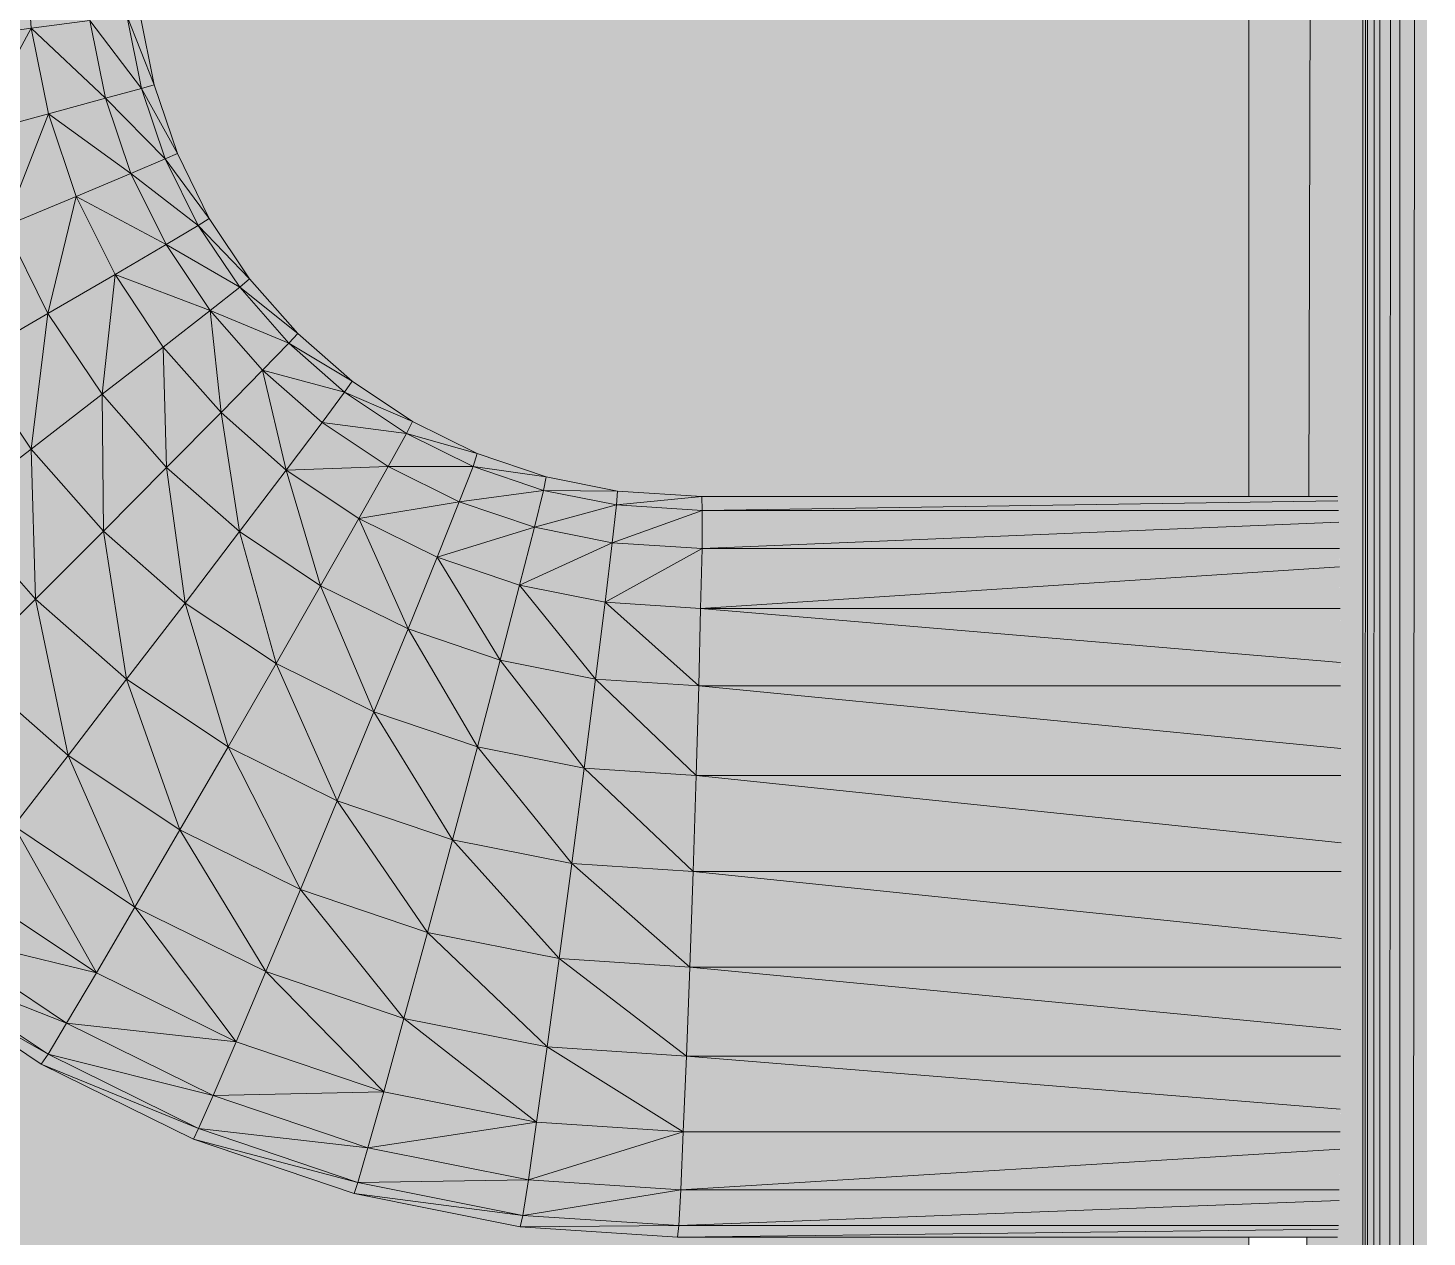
# Model space of a CAD drawing. Header units: millimetres. Extents: x 365175 to 2667127, y -330297 to -162108.
# Drawn here: x 2234792.99 to 2234829.27, y -326637.82 to -326606.47 of the extents above; entities that cross this region are included whole.
import ezdxf

# ---------------------------------------------------------------- set-up
doc = ezdxf.new("R2010")
doc.units = ezdxf.units.MM
doc.header["$MEASUREMENT"] = 0

# ---------------------------------------------------------------- blocks, each defined once
blk = doc.blocks.new('Élément de coupe_1359_3', base_point=(1963539.321, -327096.824))
at = {"linetype": 'Continuous', "lineweight": 0, "true_color": 0x000000}
h = blk.add_hatch(color=18, dxfattribs=at)
h.paths.add_polyline_path([(2231963.805, -327096.824), (2234824.646, -327096.824), (2234824.646, -326637.824), (2234809.835, -326637.824), (2234805.755, -326637.557), (2234801.447, -326636.699), (2234797.283, -326635.285), (2234793.336, -326633.34), (2234789.688, -326630.897), (2234786.376, -326627.997), (2234783.472, -326624.691), (2234781.036, -326621.034), (2234779.092, -326617.09), (2234777.676, -326612.926), (2234776.812, -326608.613), (2234776.548, -326604.539), (2234776.548, -326576.824), (2234774.008, -326576.824), (2234774.008, -326480.824), (2234798.575, -326480.824), (2234798.575, -326576.824), (2234795.75, -326576.824), (2234795.75, -326603.91), (2234795.894, -326606.101), (2234796.266, -326607.946), (2234796.866, -326609.728), (2234797.694, -326611.415), (2234798.738, -326612.979), (2234799.986, -326614.393), (2234801.402, -326615.633), (2234802.962, -326616.678), (2234804.641, -326617.51), (2234806.429, -326618.115), (2234808.277, -326618.482), (2234810.461, -326618.625), (2234824.646, -326618.625), (2234824.646, -326281.824), (2234812.642, -326281.824), (2234812.642, -326101.824), (2234824.646, -326101.824), (2234824.646, -325918.824), (2235139.587, -325918.824), (2235139.587, -326101.824), (2235151.59, -326101.824), (2235151.59, -326196.824), (2235463.648, -326196.824), (2235463.648, -323596.824), (2231963.805, -323596.824)])
h.paths.add_polyline_path([(2234755.674, -326308.866), (2234755.28, -326211.805), (2234757.37, -326117.259), (2234762.367, -326117.259), (2234781.849, -325235.832), (2234805.85, -325235.734), (2234805.85, -325340.181), (2234789.064, -326099.611), (2234790.897, -326099.611), (2234791.434, -326231.968), (2234789.345, -326326.513), (2234779.745, -326326.513), (2234779.678, -326310.1), (2234760.404, -326310.1), (2234760.4, -326308.866)], flags=0)
blk = doc.blocks.new('Élément de coupe_1366_3', base_point=(1963539.321, -327096.824))
at = {"linetype": 'Continuous', "lineweight": 0, "true_color": 0x000000}
for points in [[(2234824.646, -326618.625), (2234826.202, -326618.625), (2234827.109, -326281.824), (2234824.646, -326281.824)], [(2234824.646, -326618.625), (2234826.202, -326618.625), (2234827.109, -326281.824), (2234824.646, -326281.824)], [(2234824.647, -327196.224), (2234827.601, -327196.224), (2234827.601, -326281.824), (2234827.109, -326281.824), (2234826.202, -326618.625), (2234826.948, -326618.625), (2234826.972, -326618.984), (2234826.994, -326619.973), (2234827.012, -326621.524), (2234827.027, -326623.531), (2234827.035, -326625.858), (2234827.038, -326628.347), (2234827.035, -326630.827), (2234827.025, -326633.13), (2234827.011, -326635.099), (2234826.992, -326636.599), (2234826.97, -326637.528), (2234826.946, -326637.824), (2234826.15, -326637.824)], [(2234824.647, -327196.224), (2234827.601, -327196.224), (2234827.601, -326281.824), (2234827.109, -326281.824), (2234826.202, -326618.625), (2234826.948, -326618.625), (2234826.972, -326618.984), (2234826.994, -326619.973), (2234827.012, -326621.524), (2234827.027, -326623.531), (2234827.035, -326625.858), (2234827.038, -326628.347), (2234827.035, -326630.827), (2234827.025, -326633.13), (2234827.011, -326635.099), (2234826.992, -326636.599), (2234826.97, -326637.528), (2234826.946, -326637.824), (2234826.15, -326637.824)], [(2234827.601, -327196.824), (2234827.704, -326281.824), (2234827.601, -326281.824)], [(2234827.601, -327196.824), (2234827.704, -326281.824), (2234827.601, -326281.824)], [(2234827.704, -326281.824), (2234827.601, -327196.224), (2234827.724, -327196.224), (2234827.724, -326281.824)], [(2234827.704, -326281.824), (2234827.601, -327196.224), (2234827.724, -327196.224), (2234827.724, -326281.824)], [(2234827.724, -327196.824), (2234827.986, -326281.824), (2234827.786, -326281.824), (2234827.724, -326281.824)], [(2234827.724, -327196.824), (2234827.986, -326281.824), (2234827.786, -326281.824), (2234827.724, -326281.824)], [(2234827.724, -327196.224), (2234828.039, -327196.224), (2234828.039, -326281.824), (2234827.986, -326281.824)], [(2234827.724, -327196.224), (2234828.039, -327196.224), (2234828.039, -326281.824), (2234827.986, -326281.824)], [(2234828.47, -326281.824), (2234828.039, -326281.824), (2234828.039, -327196.824)], [(2234828.47, -326281.824), (2234828.039, -326281.824), (2234828.039, -327196.824)], [(2234828.47, -326281.824), (2234828.039, -327196.224), (2234828.557, -327196.224), (2234828.557, -326281.824)], [(2234828.47, -326281.824), (2234828.039, -327196.224), (2234828.557, -327196.224), (2234828.557, -326281.824)], [(2234829.148, -326281.824), (2234828.557, -327196.224), (2234829.266, -327196.224), (2234829.266, -326281.824)], [(2234829.148, -326281.824), (2234828.557, -327196.224), (2234829.266, -327196.224), (2234829.266, -326281.824)], [(2234828.557, -327196.824), (2234829.148, -326281.824), (2234828.557, -326281.824)], [(2234828.557, -327196.824), (2234829.148, -326281.824), (2234828.557, -326281.824)]]:
    blk.add_hatch(color=18, dxfattribs=at).paths.add_polyline_path(points)
at = {"color": 7, "linetype": 'Continuous', "lineweight": 20}
for p, q in [((2234824.646, -326618.625), (2234824.646, -326281.824)), ((2234827.109, -326281.824), (2234826.202, -326618.625)), ((2234827.601, -327196.824), (2234827.601, -326281.824)), ((2234827.704, -326281.824), (2234827.601, -327196.824)), ((2234827.986, -326281.824), (2234827.724, -327196.224)), ((2234827.724, -327196.224), (2234827.724, -326281.824)), ((2234828.47, -326281.824), (2234828.039, -327196.224)), ((2234828.039, -327196.224), (2234828.039, -326281.824)), ((2234828.557, -327196.224), (2234828.557, -326281.824)), ((2234829.148, -326281.824), (2234828.557, -327196.224)), ((2234826.15, -326637.824), (2234824.646, -327196.824)), ((2234824.646, -327196.224), (2234824.646, -326637.824))]:
    blk.add_line(p, q, dxfattribs=at)
blk = doc.blocks.new('Élément de coupe_1372_3', base_point=(1963539.321, -327096.824))
at = {"linetype": 'Continuous', "lineweight": 0, "true_color": 0x000000}
for points in [[(2234793.078, -326606.481), (2234792.91, -326604.005), (2234791.1, -326606.743)], [(2234793.078, -326606.481), (2234792.91, -326604.005), (2234791.1, -326606.743)], [(2234793.078, -326606.481), (2234794.595, -326606.278), (2234792.91, -326604.005)], [(2234793.078, -326606.481), (2234794.595, -326606.278), (2234792.91, -326604.005)], [(2234795.003, -326608.296), (2234794.595, -326606.278), (2234793.078, -326606.481)], [(2234795.003, -326608.296), (2234794.595, -326606.278), (2234793.078, -326606.481)], [(2234795.557, -326606.148), (2234794.595, -326606.278), (2234795.941, -326608.039)], [(2234795.557, -326606.148), (2234794.595, -326606.278), (2234795.941, -326608.039)], [(2234794.595, -326606.278), (2234795.003, -326608.296), (2234795.941, -326608.039)], [(2234794.595, -326606.278), (2234795.003, -326608.296), (2234795.941, -326608.039)], [(2234795.894, -326606.101), (2234795.557, -326606.148), (2234796.266, -326607.946)], [(2234795.894, -326606.101), (2234795.557, -326606.148), (2234796.266, -326607.946)], [(2234796.266, -326607.946), (2234795.557, -326606.148), (2234795.941, -326608.039)], [(2234796.266, -326607.946), (2234795.557, -326606.148), (2234795.941, -326608.039)], [(2234793.078, -326606.481), (2234791.1, -326606.743), (2234791.592, -326609.219)], [(2234793.078, -326606.481), (2234791.1, -326606.743), (2234791.592, -326609.219)], [(2234793.522, -326608.698), (2234793.078, -326606.481), (2234791.592, -326609.219)], [(2234793.522, -326608.698), (2234793.078, -326606.481), (2234791.592, -326609.219)], [(2234795.003, -326608.296), (2234793.078, -326606.481), (2234793.522, -326608.698)], [(2234795.003, -326608.296), (2234793.078, -326606.481), (2234793.522, -326608.698)], [(2234795.941, -326608.039), (2234795.003, -326608.296), (2234796.553, -326609.865)], [(2234795.941, -326608.039), (2234795.003, -326608.296), (2234796.553, -326609.865)], [(2234796.866, -326609.728), (2234796.266, -326607.946), (2234795.941, -326608.039)], [(2234796.866, -326609.728), (2234796.266, -326607.946), (2234795.941, -326608.039)], [(2234796.866, -326609.728), (2234795.941, -326608.039), (2234796.553, -326609.865)], [(2234796.866, -326609.728), (2234795.941, -326608.039), (2234796.553, -326609.865)], [(2234795.663, -326610.244), (2234795.003, -326608.296), (2234793.522, -326608.698)], [(2234795.663, -326610.244), (2234795.003, -326608.296), (2234793.522, -326608.698)], [(2234795.003, -326608.296), (2234795.663, -326610.244), (2234796.553, -326609.865)], [(2234795.003, -326608.296), (2234795.663, -326610.244), (2234796.553, -326609.865)], [(2234793.522, -326608.698), (2234791.592, -326609.219), (2234792.396, -326611.609)], [(2234793.522, -326608.698), (2234791.592, -326609.219), (2234792.396, -326611.609)], [(2234794.242, -326610.839), (2234793.522, -326608.698), (2234792.396, -326611.609)], [(2234794.242, -326610.839), (2234793.522, -326608.698), (2234792.396, -326611.609)], [(2234793.522, -326608.698), (2234794.242, -326610.839), (2234795.663, -326610.244)], [(2234793.522, -326608.698), (2234794.242, -326610.839), (2234795.663, -326610.244)], [(2234796.553, -326609.865), (2234795.663, -326610.244), (2234797.405, -326611.594)], [(2234796.553, -326609.865), (2234795.663, -326610.244), (2234797.405, -326611.594)], [(2234796.866, -326609.728), (2234796.553, -326609.865), (2234797.694, -326611.414)], [(2234796.866, -326609.728), (2234796.553, -326609.865), (2234797.694, -326611.414)], [(2234797.405, -326611.594), (2234797.694, -326611.414), (2234796.553, -326609.865)], [(2234797.405, -326611.594), (2234797.694, -326611.414), (2234796.553, -326609.865)], [(2234795.663, -326610.244), (2234794.242, -326610.839), (2234796.575, -326612.09)], [(2234795.663, -326610.244), (2234794.242, -326610.839), (2234796.575, -326612.09)], [(2234796.575, -326612.09), (2234797.405, -326611.594), (2234795.663, -326610.244)], [(2234796.575, -326612.09), (2234797.405, -326611.594), (2234795.663, -326610.244)], [(2234794.242, -326610.839), (2234792.396, -326611.609), (2234793.512, -326613.873)], [(2234794.242, -326610.839), (2234792.396, -326611.609), (2234793.512, -326613.873)], [(2234795.25, -326612.867), (2234794.242, -326610.839), (2234793.512, -326613.873)], [(2234795.25, -326612.867), (2234794.242, -326610.839), (2234793.512, -326613.873)], [(2234794.242, -326610.839), (2234795.25, -326612.867), (2234796.575, -326612.09)], [(2234794.242, -326610.839), (2234795.25, -326612.867), (2234796.575, -326612.09)], [(2234797.694, -326611.414), (2234797.405, -326611.594), (2234798.738, -326612.979)], [(2234797.694, -326611.414), (2234797.405, -326611.594), (2234798.738, -326612.979)], [(2234793.512, -326613.873), (2234792.396, -326611.609), (2234791.505, -326615.039)], [(2234793.512, -326613.873), (2234792.396, -326611.609), (2234791.505, -326615.039)], [(2234798.485, -326613.197), (2234797.405, -326611.594), (2234796.575, -326612.09)], [(2234798.485, -326613.197), (2234797.405, -326611.594), (2234796.575, -326612.09)], [(2234798.485, -326613.197), (2234798.738, -326612.979), (2234797.405, -326611.594)], [(2234798.485, -326613.197), (2234798.738, -326612.979), (2234797.405, -326611.594)], [(2234795.25, -326612.867), (2234797.715, -326613.801), (2234796.575, -326612.09)], [(2234795.25, -326612.867), (2234797.715, -326613.801), (2234796.575, -326612.09)], [(2234797.715, -326613.801), (2234798.485, -326613.197), (2234796.575, -326612.09)], [(2234797.715, -326613.801), (2234798.485, -326613.197), (2234796.575, -326612.09)], [(2234793.512, -326613.873), (2234794.916, -326615.971), (2234795.25, -326612.867)], [(2234793.512, -326613.873), (2234794.916, -326615.971), (2234795.25, -326612.867)], [(2234796.498, -326614.747), (2234795.25, -326612.867), (2234794.916, -326615.971)], [(2234796.498, -326614.747), (2234795.25, -326612.867), (2234794.916, -326615.971)], [(2234795.25, -326612.867), (2234796.498, -326614.747), (2234797.715, -326613.801)], [(2234795.25, -326612.867), (2234796.498, -326614.747), (2234797.715, -326613.801)], [(2234798.485, -326613.197), (2234797.715, -326613.801), (2234799.757, -326614.647)], [(2234798.485, -326613.197), (2234797.715, -326613.801), (2234799.757, -326614.647)], [(2234798.738, -326612.979), (2234798.485, -326613.197), (2234799.986, -326614.393)], [(2234798.738, -326612.979), (2234798.485, -326613.197), (2234799.986, -326614.393)], [(2234799.986, -326614.393), (2234798.485, -326613.197), (2234799.757, -326614.647)], [(2234799.986, -326614.393), (2234798.485, -326613.197), (2234799.757, -326614.647)], [(2234793.077, -326617.391), (2234793.512, -326613.873), (2234791.505, -326615.039)], [(2234793.077, -326617.391), (2234793.512, -326613.873), (2234791.505, -326615.039)], [(2234793.512, -326613.873), (2234793.077, -326617.391), (2234794.916, -326615.971)], [(2234793.512, -326613.873), (2234793.077, -326617.391), (2234794.916, -326615.971)], [(2234796.498, -326614.747), (2234797.998, -326616.447), (2234797.715, -326613.801)], [(2234796.498, -326614.747), (2234797.998, -326616.447), (2234797.715, -326613.801)], [(2234797.715, -326613.801), (2234799.071, -326615.347), (2234799.757, -326614.647)], [(2234797.715, -326613.801), (2234799.071, -326615.347), (2234799.757, -326614.647)], [(2234799.071, -326615.347), (2234797.715, -326613.801), (2234797.998, -326616.447)], [(2234799.071, -326615.347), (2234797.715, -326613.801), (2234797.998, -326616.447)], [(2234801.197, -326615.918), (2234799.757, -326614.647), (2234799.071, -326615.347)], [(2234801.197, -326615.918), (2234799.757, -326614.647), (2234799.071, -326615.347)], [(2234799.757, -326614.647), (2234801.402, -326615.633), (2234799.986, -326614.393)], [(2234799.757, -326614.647), (2234801.402, -326615.633), (2234799.986, -326614.393)], [(2234801.402, -326615.633), (2234799.757, -326614.647), (2234801.197, -326615.918)], [(2234801.402, -326615.633), (2234799.757, -326614.647), (2234801.197, -326615.918)], [(2234793.077, -326617.391), (2234791.505, -326615.039), (2234791.1, -326618.91)], [(2234793.077, -326617.391), (2234791.505, -326615.039), (2234791.1, -326618.91)], [(2234796.498, -326614.747), (2234794.916, -326615.971), (2234796.584, -326617.869)], [(2234796.498, -326614.747), (2234794.916, -326615.971), (2234796.584, -326617.869)], [(2234797.998, -326616.447), (2234796.498, -326614.747), (2234796.584, -326617.869)], [(2234797.998, -326616.447), (2234796.498, -326614.747), (2234796.584, -326617.869)], [(2234797.998, -326616.447), (2234799.69, -326617.937), (2234799.071, -326615.347)], [(2234797.998, -326616.447), (2234799.69, -326617.937), (2234799.071, -326615.347)], [(2234800.619, -326616.704), (2234801.197, -326615.918), (2234799.071, -326615.347)], [(2234800.619, -326616.704), (2234801.197, -326615.918), (2234799.071, -326615.347)], [(2234800.619, -326616.704), (2234799.071, -326615.347), (2234799.69, -326617.937)], [(2234800.619, -326616.704), (2234799.071, -326615.347), (2234799.69, -326617.937)], [(2234801.197, -326615.918), (2234802.962, -326616.678), (2234801.402, -326615.633)], [(2234801.197, -326615.918), (2234802.962, -326616.678), (2234801.402, -326615.633)], [(2234794.916, -326615.971), (2234793.077, -326617.391), (2234794.949, -326619.518)], [(2234794.916, -326615.971), (2234793.077, -326617.391), (2234794.949, -326619.518)], [(2234796.584, -326617.869), (2234794.916, -326615.971), (2234794.949, -326619.518)], [(2234796.584, -326617.869), (2234794.916, -326615.971), (2234794.949, -326619.518)], [(2234802.805, -326616.989), (2234801.197, -326615.918), (2234800.619, -326616.704)], [(2234802.805, -326616.989), (2234801.197, -326615.918), (2234800.619, -326616.704)], [(2234801.197, -326615.918), (2234802.805, -326616.989), (2234802.962, -326616.678)], [(2234801.197, -326615.918), (2234802.805, -326616.989), (2234802.962, -326616.678)], [(2234797.998, -326616.447), (2234796.584, -326617.869), (2234798.48, -326619.533)], [(2234797.998, -326616.447), (2234796.584, -326617.869), (2234798.48, -326619.533)], [(2234799.69, -326617.937), (2234797.998, -326616.447), (2234798.48, -326619.533)], [(2234799.69, -326617.937), (2234797.998, -326616.447), (2234798.48, -326619.533)], [(2234802.335, -326617.847), (2234800.619, -326616.704), (2234799.69, -326617.937)], [(2234802.335, -326617.847), (2234800.619, -326616.704), (2234799.69, -326617.937)], [(2234802.805, -326616.989), (2234800.619, -326616.704), (2234802.335, -326617.847)], [(2234802.805, -326616.989), (2234800.619, -326616.704), (2234802.335, -326617.847)], [(2234802.962, -326616.678), (2234802.805, -326616.989), (2234804.641, -326617.51)], [(2234802.962, -326616.678), (2234802.805, -326616.989), (2234804.641, -326617.51)], [(2234802.805, -326616.989), (2234802.335, -326617.847), (2234804.533, -326617.842)], [(2234802.805, -326616.989), (2234802.335, -326617.847), (2234804.533, -326617.842)], [(2234804.641, -326617.51), (2234802.805, -326616.989), (2234804.533, -326617.842)], [(2234804.641, -326617.51), (2234802.805, -326616.989), (2234804.533, -326617.842)], [(2234791.1, -326618.91), (2234793.188, -326621.282), (2234793.077, -326617.391)], [(2234791.1, -326618.91), (2234793.188, -326621.282), (2234793.077, -326617.391)], [(2234794.949, -326619.518), (2234793.077, -326617.391), (2234793.188, -326621.282)], [(2234794.949, -326619.518), (2234793.077, -326617.391), (2234793.188, -326621.282)], [(2234804.641, -326617.51), (2234804.533, -326617.842), (2234806.429, -326618.115)], [(2234804.641, -326617.51), (2234804.533, -326617.842), (2234806.429, -326618.115)], [(2234794.949, -326619.518), (2234797.073, -326621.384), (2234796.584, -326617.869)], [(2234794.949, -326619.518), (2234797.073, -326621.384), (2234796.584, -326617.869)], [(2234797.073, -326621.384), (2234798.48, -326619.533), (2234796.584, -326617.869)], [(2234797.073, -326621.384), (2234798.48, -326619.533), (2234796.584, -326617.869)], [(2234799.69, -326617.937), (2234798.48, -326619.533), (2234800.58, -326620.936)], [(2234799.69, -326617.937), (2234798.48, -326619.533), (2234800.58, -326620.936)], [(2234799.69, -326617.937), (2234801.574, -326619.193), (2234802.335, -326617.847)], [(2234799.69, -326617.937), (2234801.574, -326619.193), (2234802.335, -326617.847)], [(2234801.574, -326619.193), (2234799.69, -326617.937), (2234800.58, -326620.936)], [(2234801.574, -326619.193), (2234799.69, -326617.937), (2234800.58, -326620.936)], [(2234804.171, -326618.758), (2234802.335, -326617.847), (2234801.574, -326619.193)], [(2234804.171, -326618.758), (2234802.335, -326617.847), (2234801.574, -326619.193)], [(2234802.335, -326617.847), (2234804.171, -326618.758), (2234804.533, -326617.842)], [(2234802.335, -326617.847), (2234804.171, -326618.758), (2234804.533, -326617.842)], [(2234804.533, -326617.842), (2234804.171, -326618.758), (2234806.357, -326618.462)], [(2234804.533, -326617.842), (2234804.171, -326618.758), (2234806.357, -326618.462)], [(2234806.429, -326618.115), (2234804.533, -326617.842), (2234806.357, -326618.462)], [(2234806.429, -326618.115), (2234804.533, -326617.842), (2234806.357, -326618.462)], [(2234806.429, -326618.115), (2234806.357, -326618.462), (2234808.277, -326618.482)], [(2234806.429, -326618.115), (2234806.357, -326618.462), (2234808.277, -326618.482)], [(2234804.171, -326618.758), (2234806.127, -326619.419), (2234806.357, -326618.462)], [(2234804.171, -326618.758), (2234806.127, -326619.419), (2234806.357, -326618.462)], [(2234806.127, -326619.419), (2234808.253, -326618.838), (2234806.357, -326618.462)], [(2234806.127, -326619.419), (2234808.253, -326618.838), (2234806.357, -326618.462)], [(2234808.277, -326618.482), (2234806.357, -326618.462), (2234808.253, -326618.838)], [(2234808.277, -326618.482), (2234806.357, -326618.462), (2234808.253, -326618.838)], [(2234808.253, -326618.838), (2234810.461, -326618.625), (2234808.277, -326618.482)], [(2234808.253, -326618.838), (2234810.461, -326618.625), (2234808.277, -326618.482)], [(2234810.461, -326618.625), (2234808.253, -326618.838), (2234810.473, -326618.984)], [(2234810.461, -326618.625), (2234808.253, -326618.838), (2234810.473, -326618.984)], [(2234810.461, -326618.625), (2234810.473, -326618.984), (2234826.956, -326618.734), (2234826.948, -326618.625)], [(2234810.461, -326618.625), (2234810.473, -326618.984), (2234826.956, -326618.734), (2234826.948, -326618.625)], [(2234791.42, -326623.039), (2234793.188, -326621.282), (2234791.1, -326618.91)], [(2234791.42, -326623.039), (2234793.188, -326621.282), (2234791.1, -326618.91)], [(2234801.574, -326619.193), (2234803.602, -326620.193), (2234804.171, -326618.758)], [(2234801.574, -326619.193), (2234803.602, -326620.193), (2234804.171, -326618.758)], [(2234806.127, -326619.419), (2234804.171, -326618.758), (2234803.602, -326620.193)], [(2234806.127, -326619.419), (2234804.171, -326618.758), (2234803.602, -326620.193)], [(2234808.253, -326618.838), (2234806.127, -326619.419), (2234808.143, -326619.82)], [(2234808.253, -326618.838), (2234806.127, -326619.419), (2234808.143, -326619.82)], [(2234808.143, -326619.82), (2234810.473, -326618.984), (2234808.253, -326618.838)], [(2234808.143, -326619.82), (2234810.473, -326618.984), (2234808.253, -326618.838)], [(2234810.473, -326618.984), (2234808.143, -326619.82), (2234810.47, -326619.973)], [(2234810.473, -326618.984), (2234808.143, -326619.82), (2234810.47, -326619.973)], [(2234810.47, -326619.973), (2234826.979, -326619.284), (2234826.972, -326618.984), (2234810.473, -326618.984)], [(2234810.47, -326619.973), (2234826.979, -326619.284), (2234826.972, -326618.984), (2234810.473, -326618.984)], [(2234810.473, -326618.984), (2234826.972, -326618.984), (2234826.956, -326618.734)], [(2234810.473, -326618.984), (2234826.972, -326618.984), (2234826.956, -326618.734)], [(2234801.574, -326619.193), (2234800.58, -326620.936), (2234802.848, -326622.052)], [(2234801.574, -326619.193), (2234800.58, -326620.936), (2234802.848, -326622.052)], [(2234803.602, -326620.193), (2234801.574, -326619.193), (2234802.848, -326622.052)], [(2234803.602, -326620.193), (2234801.574, -326619.193), (2234802.848, -326622.052)], [(2234810.47, -326619.973), (2234826.994, -326619.973), (2234826.979, -326619.284)], [(2234810.47, -326619.973), (2234826.994, -326619.973), (2234826.979, -326619.284)], [(2234793.188, -326621.282), (2234795.552, -326623.362), (2234794.949, -326619.518)], [(2234793.188, -326621.282), (2234795.552, -326623.362), (2234794.949, -326619.518)], [(2234797.073, -326621.384), (2234794.949, -326619.518), (2234795.552, -326623.362)], [(2234797.073, -326621.384), (2234794.949, -326619.518), (2234795.552, -326623.362)], [(2234798.48, -326619.533), (2234797.073, -326621.384), (2234799.425, -326622.956)], [(2234798.48, -326619.533), (2234797.073, -326621.384), (2234799.425, -326622.956)], [(2234800.58, -326620.936), (2234798.48, -326619.533), (2234799.425, -326622.956)], [(2234800.58, -326620.936), (2234798.48, -326619.533), (2234799.425, -326622.956)], [(2234803.602, -326620.193), (2234805.737, -326620.92), (2234806.127, -326619.419)], [(2234803.602, -326620.193), (2234805.737, -326620.92), (2234806.127, -326619.419)], [(2234808.143, -326619.82), (2234806.127, -326619.419), (2234805.737, -326620.92)], [(2234808.143, -326619.82), (2234806.127, -326619.419), (2234805.737, -326620.92)], [(2234805.737, -326620.92), (2234807.957, -326621.361), (2234808.143, -326619.82)], [(2234805.737, -326620.92), (2234807.957, -326621.361), (2234808.143, -326619.82)], [(2234810.47, -326619.973), (2234808.143, -326619.82), (2234807.957, -326621.361)], [(2234810.47, -326619.973), (2234808.143, -326619.82), (2234807.957, -326621.361)], [(2234807.957, -326621.361), (2234810.429, -326621.524), (2234810.47, -326619.973)], [(2234807.957, -326621.361), (2234810.429, -326621.524), (2234810.47, -326619.973)], [(2234810.429, -326621.524), (2234826.999, -326620.442), (2234826.994, -326619.973), (2234810.47, -326619.973)], [(2234810.429, -326621.524), (2234826.999, -326620.442), (2234826.994, -326619.973), (2234810.47, -326619.973)], [(2234803.602, -326620.193), (2234802.848, -326622.052), (2234805.236, -326622.863)], [(2234803.602, -326620.193), (2234802.848, -326622.052), (2234805.236, -326622.863)], [(2234805.737, -326620.92), (2234803.602, -326620.193), (2234805.236, -326622.863)], [(2234805.737, -326620.92), (2234803.602, -326620.193), (2234805.236, -326622.863)], [(2234810.429, -326621.524), (2234827.012, -326621.524), (2234826.999, -326620.442)], [(2234810.429, -326621.524), (2234827.012, -326621.524), (2234826.999, -326620.442)], [(2234801.957, -326624.207), (2234800.58, -326620.936), (2234799.425, -326622.956)], [(2234801.957, -326624.207), (2234800.58, -326620.936), (2234799.425, -326622.956)], [(2234800.58, -326620.936), (2234801.957, -326624.207), (2234802.848, -326622.052)], [(2234800.58, -326620.936), (2234801.957, -326624.207), (2234802.848, -326622.052)], [(2234805.236, -326622.863), (2234807.708, -326623.356), (2234805.737, -326620.92)], [(2234805.236, -326622.863), (2234807.708, -326623.356), (2234805.737, -326620.92)], [(2234807.957, -326621.361), (2234805.737, -326620.92), (2234807.708, -326623.356)], [(2234807.957, -326621.361), (2234805.737, -326620.92), (2234807.708, -326623.356)], [(2234791.42, -326623.039), (2234794.036, -326625.334), (2234793.188, -326621.282)], [(2234791.42, -326623.039), (2234794.036, -326625.334), (2234793.188, -326621.282)], [(2234795.552, -326623.362), (2234793.188, -326621.282), (2234794.036, -326625.334)], [(2234795.552, -326623.362), (2234793.188, -326621.282), (2234794.036, -326625.334)], [(2234795.552, -326623.362), (2234798.18, -326625.115), (2234797.073, -326621.384)], [(2234795.552, -326623.362), (2234798.18, -326625.115), (2234797.073, -326621.384)], [(2234797.073, -326621.384), (2234798.18, -326625.115), (2234799.425, -326622.956)], [(2234797.073, -326621.384), (2234798.18, -326625.115), (2234799.425, -326622.956)], [(2234807.708, -326623.356), (2234810.383, -326623.531), (2234807.957, -326621.361)], [(2234807.708, -326623.356), (2234810.383, -326623.531), (2234807.957, -326621.361)], [(2234810.429, -326621.524), (2234807.957, -326621.361), (2234810.383, -326623.531)], [(2234810.429, -326621.524), (2234807.957, -326621.361), (2234810.383, -326623.531)], [(2234810.429, -326621.524), (2234810.383, -326623.531), (2234827.027, -326623.531), (2234827.022, -326622.923)], [(2234810.429, -326621.524), (2234810.383, -326623.531), (2234827.027, -326623.531), (2234827.022, -326622.923)], [(2234827.012, -326621.524), (2234810.429, -326621.524), (2234827.022, -326622.923)], [(2234827.012, -326621.524), (2234810.429, -326621.524), (2234827.022, -326622.923)], [(2234802.848, -326622.052), (2234801.957, -326624.207), (2234804.644, -326625.116)], [(2234802.848, -326622.052), (2234801.957, -326624.207), (2234804.644, -326625.116)], [(2234804.644, -326625.116), (2234805.236, -326622.863), (2234802.848, -326622.052)], [(2234804.644, -326625.116), (2234805.236, -326622.863), (2234802.848, -326622.052)], [(2234798.18, -326625.115), (2234801.011, -326626.511), (2234799.425, -326622.956)], [(2234798.18, -326625.115), (2234801.011, -326626.511), (2234799.425, -326622.956)], [(2234801.957, -326624.207), (2234799.425, -326622.956), (2234801.011, -326626.511)], [(2234801.957, -326624.207), (2234799.425, -326622.956), (2234801.011, -326626.511)], [(2234805.236, -326622.863), (2234804.644, -326625.116), (2234807.416, -326625.668)], [(2234805.236, -326622.863), (2234804.644, -326625.116), (2234807.416, -326625.668)], [(2234805.236, -326622.863), (2234807.416, -326625.668), (2234807.708, -326623.356)], [(2234805.236, -326622.863), (2234807.416, -326625.668), (2234807.708, -326623.356)], [(2234791.42, -326623.039), (2234792.623, -326627.165), (2234794.036, -326625.334)], [(2234791.42, -326623.039), (2234792.623, -326627.165), (2234794.036, -326625.334)], [(2234794.036, -326625.334), (2234796.928, -326627.268), (2234795.552, -326623.362)], [(2234794.036, -326625.334), (2234796.928, -326627.268), (2234795.552, -326623.362)], [(2234795.552, -326623.362), (2234796.928, -326627.268), (2234798.18, -326625.115)], [(2234795.552, -326623.362), (2234796.928, -326627.268), (2234798.18, -326625.115)], [(2234807.708, -326623.356), (2234807.416, -326625.668), (2234810.32, -326625.858)], [(2234807.708, -326623.356), (2234807.416, -326625.668), (2234810.32, -326625.858)], [(2234810.383, -326623.531), (2234807.708, -326623.356), (2234810.32, -326625.858)], [(2234810.383, -326623.531), (2234807.708, -326623.356), (2234810.32, -326625.858)], [(2234810.32, -326625.858), (2234827.035, -326625.858), (2234827.033, -326625.156), (2234810.383, -326623.531)], [(2234810.32, -326625.858), (2234827.035, -326625.858), (2234827.033, -326625.156), (2234810.383, -326623.531)], [(2234827.027, -326623.531), (2234810.383, -326623.531), (2234827.033, -326625.156)], [(2234827.027, -326623.531), (2234810.383, -326623.531), (2234827.033, -326625.156)], [(2234801.957, -326624.207), (2234801.011, -326626.511), (2234803.999, -326627.525)], [(2234801.957, -326624.207), (2234801.011, -326626.511), (2234803.999, -326627.525)], [(2234801.957, -326624.207), (2234803.999, -326627.525), (2234804.644, -326625.116)], [(2234801.957, -326624.207), (2234803.999, -326627.525), (2234804.644, -326625.116)], [(2234796.928, -326627.268), (2234800.06, -326628.808), (2234798.18, -326625.115)], [(2234796.928, -326627.268), (2234800.06, -326628.808), (2234798.18, -326625.115)], [(2234800.06, -326628.808), (2234801.011, -326626.511), (2234798.18, -326625.115)], [(2234800.06, -326628.808), (2234801.011, -326626.511), (2234798.18, -326625.115)], [(2234803.999, -326627.525), (2234807.095, -326628.141), (2234804.644, -326625.116)], [(2234803.999, -326627.525), (2234807.095, -326628.141), (2234804.644, -326625.116)], [(2234804.644, -326625.116), (2234807.095, -326628.141), (2234807.416, -326625.668)], [(2234804.644, -326625.116), (2234807.095, -326628.141), (2234807.416, -326625.668)], [(2234794.036, -326625.334), (2234792.623, -326627.165), (2234795.767, -326629.267)], [(2234794.036, -326625.334), (2234792.623, -326627.165), (2234795.767, -326629.267)], [(2234796.928, -326627.268), (2234794.036, -326625.334), (2234795.767, -326629.267)], [(2234796.928, -326627.268), (2234794.036, -326625.334), (2234795.767, -326629.267)], [(2234807.416, -326625.668), (2234807.095, -326628.141), (2234810.239, -326628.347)], [(2234807.416, -326625.668), (2234807.095, -326628.141), (2234810.239, -326628.347)], [(2234807.416, -326625.668), (2234810.239, -326628.347), (2234810.32, -326625.858)], [(2234807.416, -326625.668), (2234810.239, -326628.347), (2234810.32, -326625.858)], [(2234810.32, -326625.858), (2234810.239, -326628.347), (2234827.038, -326628.347), (2234827.037, -326627.598)], [(2234810.32, -326625.858), (2234810.239, -326628.347), (2234827.038, -326628.347), (2234827.037, -326627.598)], [(2234810.32, -326625.858), (2234827.037, -326627.598), (2234827.035, -326625.858)], [(2234810.32, -326625.858), (2234827.037, -326627.598), (2234827.035, -326625.858)], [(2234801.011, -326626.511), (2234800.06, -326628.808), (2234803.348, -326629.926)], [(2234801.011, -326626.511), (2234800.06, -326628.808), (2234803.348, -326629.926)], [(2234803.348, -326629.926), (2234803.999, -326627.525), (2234801.011, -326626.511)], [(2234803.348, -326629.926), (2234803.999, -326627.525), (2234801.011, -326626.511)], [(2234791.408, -326628.73), (2234794.768, -326630.975), (2234792.623, -326627.165)], [(2234791.408, -326628.73), (2234794.768, -326630.975), (2234792.623, -326627.165)], [(2234792.623, -326627.165), (2234794.768, -326630.975), (2234795.767, -326629.267)], [(2234792.623, -326627.165), (2234794.768, -326630.975), (2234795.767, -326629.267)], [(2234796.928, -326627.268), (2234795.767, -326629.267), (2234799.163, -326630.94)], [(2234796.928, -326627.268), (2234795.767, -326629.267), (2234799.163, -326630.94)], [(2234796.928, -326627.268), (2234799.163, -326630.94), (2234800.06, -326628.808)], [(2234796.928, -326627.268), (2234799.163, -326630.94), (2234800.06, -326628.808)], [(2234803.999, -326627.525), (2234803.348, -326629.926), (2234806.768, -326630.605)], [(2234803.999, -326627.525), (2234803.348, -326629.926), (2234806.768, -326630.605)], [(2234803.999, -326627.525), (2234806.768, -326630.605), (2234807.095, -326628.141)], [(2234803.999, -326627.525), (2234806.768, -326630.605), (2234807.095, -326628.141)], [(2234806.768, -326630.605), (2234810.152, -326630.827), (2234807.095, -326628.141)], [(2234806.768, -326630.605), (2234810.152, -326630.827), (2234807.095, -326628.141)], [(2234810.152, -326630.827), (2234810.239, -326628.347), (2234807.095, -326628.141)], [(2234810.152, -326630.827), (2234810.239, -326628.347), (2234807.095, -326628.141)], [(2234810.239, -326628.347), (2234810.152, -326630.827), (2234827.035, -326630.827), (2234827.036, -326630.083)], [(2234810.239, -326628.347), (2234810.152, -326630.827), (2234827.035, -326630.827), (2234827.036, -326630.083)], [(2234810.239, -326628.347), (2234827.036, -326630.083), (2234827.038, -326628.347)], [(2234810.239, -326628.347), (2234827.036, -326630.083), (2234827.038, -326628.347)], [(2234794.768, -326630.975), (2234791.408, -326628.73), (2234790.477, -326629.923)], [(2234794.768, -326630.975), (2234791.408, -326628.73), (2234790.477, -326629.923)], [(2234800.06, -326628.808), (2234799.163, -326630.94), (2234802.739, -326632.156)], [(2234800.06, -326628.808), (2234799.163, -326630.94), (2234802.739, -326632.156)], [(2234800.06, -326628.808), (2234802.739, -326632.156), (2234803.348, -326629.926)], [(2234800.06, -326628.808), (2234802.739, -326632.156), (2234803.348, -326629.926)], [(2234794.768, -326630.975), (2234798.392, -326632.762), (2234795.767, -326629.267)], [(2234794.768, -326630.975), (2234798.392, -326632.762), (2234795.767, -326629.267)], [(2234795.767, -326629.267), (2234798.392, -326632.762), (2234799.163, -326630.94)], [(2234795.767, -326629.267), (2234798.392, -326632.762), (2234799.163, -326630.94)], [(2234790.477, -326629.923), (2234789.891, -326630.662), (2234793.993, -326632.277)], [(2234790.477, -326629.923), (2234789.891, -326630.662), (2234793.993, -326632.277)], [(2234793.993, -326632.277), (2234794.768, -326630.975), (2234790.477, -326629.923)], [(2234793.993, -326632.277), (2234794.768, -326630.975), (2234790.477, -326629.923)], [(2234803.348, -326629.926), (2234802.739, -326632.156), (2234806.458, -326632.893)], [(2234803.348, -326629.926), (2234802.739, -326632.156), (2234806.458, -326632.893)], [(2234806.458, -326632.893), (2234806.768, -326630.605), (2234803.348, -326629.926)], [(2234806.458, -326632.893), (2234806.768, -326630.605), (2234803.348, -326629.926)], [(2234806.768, -326630.605), (2234806.458, -326632.893), (2234810.07, -326633.13)], [(2234806.768, -326630.605), (2234806.458, -326632.893), (2234810.07, -326633.13)], [(2234806.768, -326630.605), (2234810.07, -326633.13), (2234810.152, -326630.827)], [(2234806.768, -326630.605), (2234810.07, -326633.13), (2234810.152, -326630.827)], [(2234789.891, -326630.662), (2234789.688, -326630.897), (2234793.515, -326633.084)], [(2234789.891, -326630.662), (2234789.688, -326630.897), (2234793.515, -326633.084)], [(2234793.515, -326633.084), (2234789.688, -326630.897), (2234793.336, -326633.34)], [(2234793.515, -326633.084), (2234789.688, -326630.897), (2234793.336, -326633.34)], [(2234793.993, -326632.277), (2234789.891, -326630.662), (2234793.515, -326633.084)], [(2234793.993, -326632.277), (2234789.891, -326630.662), (2234793.515, -326633.084)], [(2234794.768, -326630.975), (2234793.993, -326632.277), (2234798.392, -326632.762)], [(2234794.768, -326630.975), (2234793.993, -326632.277), (2234798.392, -326632.762)], [(2234798.392, -326632.762), (2234802.22, -326634.061), (2234799.163, -326630.94)], [(2234798.392, -326632.762), (2234802.22, -326634.061), (2234799.163, -326630.94)], [(2234802.22, -326634.061), (2234802.739, -326632.156), (2234799.163, -326630.94)], [(2234802.22, -326634.061), (2234802.739, -326632.156), (2234799.163, -326630.94)], [(2234810.152, -326630.827), (2234810.07, -326633.13), (2234827.025, -326633.13), (2234827.028, -326632.442)], [(2234810.152, -326630.827), (2234810.07, -326633.13), (2234827.025, -326633.13), (2234827.028, -326632.442)], [(2234810.152, -326630.827), (2234827.028, -326632.442), (2234827.035, -326630.827)], [(2234810.152, -326630.827), (2234827.028, -326632.442), (2234827.035, -326630.827)], [(2234793.993, -326632.277), (2234793.515, -326633.084), (2234797.797, -326634.151)], [(2234793.993, -326632.277), (2234793.515, -326633.084), (2234797.797, -326634.151)], [(2234793.993, -326632.277), (2234797.797, -326634.151), (2234798.392, -326632.762)], [(2234793.993, -326632.277), (2234797.797, -326634.151), (2234798.392, -326632.762)], [(2234802.22, -326634.061), (2234806.18, -326634.849), (2234802.739, -326632.156)], [(2234802.22, -326634.061), (2234806.18, -326634.849), (2234802.739, -326632.156)], [(2234802.739, -326632.156), (2234806.18, -326634.849), (2234806.458, -326632.893)], [(2234802.739, -326632.156), (2234806.18, -326634.849), (2234806.458, -326632.893)], [(2234798.392, -326632.762), (2234797.797, -326634.151), (2234802.22, -326634.061)], [(2234798.392, -326632.762), (2234797.797, -326634.151), (2234802.22, -326634.061)], [(2234793.515, -326633.084), (2234793.336, -326633.34), (2234797.415, -326635.012)], [(2234793.515, -326633.084), (2234793.336, -326633.34), (2234797.415, -326635.012)], [(2234793.515, -326633.084), (2234797.415, -326635.012), (2234797.797, -326634.151)], [(2234793.515, -326633.084), (2234797.415, -326635.012), (2234797.797, -326634.151)], [(2234806.18, -326634.849), (2234809.984, -326635.099), (2234806.458, -326632.893)], [(2234806.18, -326634.849), (2234809.984, -326635.099), (2234806.458, -326632.893)], [(2234806.458, -326632.893), (2234809.984, -326635.099), (2234810.07, -326633.13)], [(2234806.458, -326632.893), (2234809.984, -326635.099), (2234810.07, -326633.13)], [(2234810.07, -326633.13), (2234809.984, -326635.099), (2234827.011, -326635.099), (2234827.015, -326634.512)], [(2234810.07, -326633.13), (2234809.984, -326635.099), (2234827.011, -326635.099), (2234827.015, -326634.512)], [(2234810.07, -326633.13), (2234827.015, -326634.512), (2234827.025, -326633.13)], [(2234810.07, -326633.13), (2234827.015, -326634.512), (2234827.025, -326633.13)], [(2234793.336, -326633.34), (2234797.283, -326635.285), (2234797.415, -326635.012)], [(2234793.336, -326633.34), (2234797.283, -326635.285), (2234797.415, -326635.012)], [(2234797.797, -326634.151), (2234797.415, -326635.012), (2234801.805, -326635.513)], [(2234797.797, -326634.151), (2234797.415, -326635.012), (2234801.805, -326635.513)], [(2234797.797, -326634.151), (2234801.805, -326635.513), (2234802.22, -326634.061)], [(2234797.797, -326634.151), (2234801.805, -326635.513), (2234802.22, -326634.061)], [(2234802.22, -326634.061), (2234801.805, -326635.513), (2234806.18, -326634.849)], [(2234802.22, -326634.061), (2234801.805, -326635.513), (2234806.18, -326634.849)], [(2234801.805, -326635.513), (2234805.969, -326636.34), (2234806.18, -326634.849)], [(2234801.805, -326635.513), (2234805.969, -326636.34), (2234806.18, -326634.849)], [(2234806.18, -326634.849), (2234805.969, -326636.34), (2234809.984, -326635.099)], [(2234806.18, -326634.849), (2234805.969, -326636.34), (2234809.984, -326635.099)], [(2234797.415, -326635.012), (2234797.283, -326635.285), (2234801.543, -326636.413)], [(2234797.415, -326635.012), (2234797.283, -326635.285), (2234801.543, -326636.413)], [(2234801.543, -326636.413), (2234797.283, -326635.285), (2234801.447, -326636.699)], [(2234801.543, -326636.413), (2234797.283, -326635.285), (2234801.447, -326636.699)], [(2234797.415, -326635.012), (2234801.543, -326636.413), (2234801.805, -326635.513)], [(2234797.415, -326635.012), (2234801.543, -326636.413), (2234801.805, -326635.513)], [(2234805.969, -326636.34), (2234809.917, -326636.599), (2234809.984, -326635.099)], [(2234805.969, -326636.34), (2234809.917, -326636.599), (2234809.984, -326635.099)], [(2234809.984, -326635.099), (2234809.917, -326636.599), (2234827.005, -326635.544), (2234827.011, -326635.099)], [(2234809.984, -326635.099), (2234809.917, -326636.599), (2234827.005, -326635.544), (2234827.011, -326635.099)], [(2234801.805, -326635.513), (2234801.543, -326636.413), (2234805.969, -326636.34)], [(2234801.805, -326635.513), (2234801.543, -326636.413), (2234805.969, -326636.34)], [(2234809.917, -326636.599), (2234826.992, -326636.599), (2234827.005, -326635.544)], [(2234809.917, -326636.599), (2234826.992, -326636.599), (2234827.005, -326635.544)], [(2234801.543, -326636.413), (2234801.447, -326636.699), (2234805.827, -326637.263)], [(2234801.543, -326636.413), (2234801.447, -326636.699), (2234805.827, -326637.263)], [(2234801.543, -326636.413), (2234805.827, -326637.263), (2234805.969, -326636.34)], [(2234801.543, -326636.413), (2234805.827, -326637.263), (2234805.969, -326636.34)], [(2234805.827, -326637.263), (2234809.917, -326636.599), (2234805.969, -326636.34)], [(2234805.827, -326637.263), (2234809.917, -326636.599), (2234805.969, -326636.34)], [(2234801.447, -326636.699), (2234805.755, -326637.557), (2234805.827, -326637.263)], [(2234801.447, -326636.699), (2234805.755, -326637.557), (2234805.827, -326637.263)], [(2234805.827, -326637.263), (2234809.871, -326637.528), (2234809.917, -326636.599)], [(2234805.827, -326637.263), (2234809.871, -326637.528), (2234809.917, -326636.599)], [(2234809.917, -326636.599), (2234809.871, -326637.528), (2234826.985, -326636.874), (2234826.992, -326636.599)], [(2234809.917, -326636.599), (2234809.871, -326637.528), (2234826.985, -326636.874), (2234826.992, -326636.599)], [(2234809.871, -326637.528), (2234826.97, -326637.528), (2234826.985, -326636.874)], [(2234809.871, -326637.528), (2234826.97, -326637.528), (2234826.985, -326636.874)], [(2234805.827, -326637.263), (2234805.755, -326637.557), (2234809.871, -326637.528)], [(2234805.827, -326637.263), (2234805.755, -326637.557), (2234809.871, -326637.528)], [(2234805.755, -326637.557), (2234809.835, -326637.824), (2234809.871, -326637.528)], [(2234805.755, -326637.557), (2234809.835, -326637.824), (2234809.871, -326637.528)], [(2234809.871, -326637.528), (2234809.835, -326637.824), (2234826.963, -326637.616), (2234826.97, -326637.528)], [(2234809.871, -326637.528), (2234809.835, -326637.824), (2234826.963, -326637.616), (2234826.97, -326637.528)], [(2234826.963, -326637.616), (2234809.835, -326637.824), (2234826.946, -326637.824)], [(2234826.963, -326637.616), (2234809.835, -326637.824), (2234826.946, -326637.824)]]:
    blk.add_hatch(color=18, dxfattribs=at).paths.add_polyline_path(points)
at = {"color": 7, "linetype": 'Continuous', "lineweight": 20}
for p, q in [((2234792.91, -326604.005), (2234793.078, -326606.481)), ((2234794.595, -326606.278), (2234793.078, -326606.481)), ((2234794.595, -326606.278), (2234795.003, -326608.296)), ((2234795.941, -326608.039), (2234794.595, -326606.278)), ((2234796.266, -326607.946), (2234795.557, -326606.148)), ((2234795.557, -326606.148), (2234795.941, -326608.039)), ((2234795.894, -326606.101), (2234796.266, -326607.946)), ((2234793.078, -326606.481), (2234791.1, -326606.743)), ((2234791.592, -326609.219), (2234793.078, -326606.481)), ((2234795.003, -326608.296), (2234793.078, -326606.481)), ((2234793.078, -326606.481), (2234793.522, -326608.698)), ((2234795.941, -326608.039), (2234795.003, -326608.296)), ((2234796.266, -326607.946), (2234795.941, -326608.039)), ((2234796.866, -326609.728), (2234795.941, -326608.039)), ((2234795.941, -326608.039), (2234796.553, -326609.865)), ((2234796.266, -326607.946), (2234796.866, -326609.728)), ((2234795.003, -326608.296), (2234793.522, -326608.698)), ((2234795.003, -326608.296), (2234795.663, -326610.244)), ((2234796.553, -326609.865), (2234795.003, -326608.296)), ((2234793.522, -326608.698), (2234791.592, -326609.219)), ((2234792.396, -326611.609), (2234793.522, -326608.698)), ((2234793.522, -326608.698), (2234794.242, -326610.839)), ((2234795.663, -326610.244), (2234793.522, -326608.698)), ((2234796.553, -326609.865), (2234795.663, -326610.244)), ((2234796.866, -326609.728), (2234796.553, -326609.865)), ((2234796.553, -326609.865), (2234797.405, -326611.594)), ((2234797.694, -326611.414), (2234796.553, -326609.865)), ((2234796.866, -326609.728), (2234797.694, -326611.414)), ((2234795.663, -326610.244), (2234794.242, -326610.839)), ((2234795.663, -326610.244), (2234796.575, -326612.09)), ((2234797.405, -326611.594), (2234795.663, -326610.244)), ((2234794.242, -326610.839), (2234792.396, -326611.609)), ((2234793.512, -326613.873), (2234794.242, -326610.839)), ((2234794.242, -326610.839), (2234795.25, -326612.867)), ((2234796.575, -326612.09), (2234794.242, -326610.839)), ((2234797.694, -326611.414), (2234797.405, -326611.594)), ((2234797.694, -326611.414), (2234798.738, -326612.979)), ((2234792.396, -326611.609), (2234793.512, -326613.873)), ((2234797.405, -326611.594), (2234796.575, -326612.09)), ((2234798.738, -326612.979), (2234797.405, -326611.594)), ((2234797.405, -326611.594), (2234798.485, -326613.197)), ((2234796.575, -326612.09), (2234795.25, -326612.867)), ((2234796.575, -326612.09), (2234797.715, -326613.801)), ((2234798.485, -326613.197), (2234796.575, -326612.09)), ((2234795.25, -326612.867), (2234793.512, -326613.873)), ((2234794.916, -326615.971), (2234795.25, -326612.867)), ((2234795.25, -326612.867), (2234796.498, -326614.747)), ((2234797.715, -326613.801), (2234795.25, -326612.867)), ((2234798.485, -326613.197), (2234797.715, -326613.801)), ((2234798.738, -326612.979), (2234798.485, -326613.197)), ((2234799.986, -326614.393), (2234798.485, -326613.197)), ((2234798.485, -326613.197), (2234799.757, -326614.647)), ((2234798.738, -326612.979), (2234799.986, -326614.393)), ((2234793.512, -326613.873), (2234791.505, -326615.039)), ((2234793.077, -326617.391), (2234793.512, -326613.873)), ((2234793.512, -326613.873), (2234794.916, -326615.971)), ((2234797.715, -326613.801), (2234796.498, -326614.747)), ((2234797.715, -326613.801), (2234799.071, -326615.347)), ((2234799.757, -326614.647), (2234797.715, -326613.801)), ((2234797.998, -326616.447), (2234797.715, -326613.801)), ((2234799.757, -326614.647), (2234799.071, -326615.347)), ((2234799.986, -326614.393), (2234799.757, -326614.647)), ((2234799.757, -326614.647), (2234801.402, -326615.633)), ((2234799.757, -326614.647), (2234801.197, -326615.918)), ((2234799.986, -326614.393), (2234801.402, -326615.633)), ((2234791.505, -326615.039), (2234793.077, -326617.391)), ((2234796.498, -326614.747), (2234794.916, -326615.971)), ((2234796.498, -326614.747), (2234797.998, -326616.447)), ((2234796.584, -326617.869), (2234796.498, -326614.747)), ((2234799.071, -326615.347), (2234797.998, -326616.447)), ((2234799.071, -326615.347), (2234800.619, -326616.704)), ((2234799.071, -326615.347), (2234801.197, -326615.918)), ((2234799.69, -326617.937), (2234799.071, -326615.347)), ((2234801.402, -326615.633), (2234801.197, -326615.918)), ((2234801.402, -326615.633), (2234802.962, -326616.678)), ((2234794.916, -326615.971), (2234793.077, -326617.391)), ((2234794.916, -326615.971), (2234796.584, -326617.869)), ((2234794.949, -326619.518), (2234794.916, -326615.971)), ((2234801.197, -326615.918), (2234800.619, -326616.704)), ((2234801.197, -326615.918), (2234802.805, -326616.989)), ((2234801.197, -326615.918), (2234802.962, -326616.678)), ((2234797.998, -326616.447), (2234796.584, -326617.869)), ((2234797.998, -326616.447), (2234799.69, -326617.937)), ((2234798.48, -326619.533), (2234797.998, -326616.447)), ((2234800.619, -326616.704), (2234799.69, -326617.937)), ((2234800.619, -326616.704), (2234802.805, -326616.989)), ((2234800.619, -326616.704), (2234802.335, -326617.847)), ((2234802.962, -326616.678), (2234802.805, -326616.989)), ((2234802.962, -326616.678), (2234804.641, -326617.51)), ((2234802.805, -326616.989), (2234802.335, -326617.847)), ((2234802.805, -326616.989), (2234804.641, -326617.51)), ((2234802.805, -326616.989), (2234804.533, -326617.842)), ((2234793.077, -326617.391), (2234791.1, -326618.91)), ((2234793.077, -326617.391), (2234794.949, -326619.518)), ((2234793.188, -326621.282), (2234793.077, -326617.391)), ((2234804.641, -326617.51), (2234804.533, -326617.842)), ((2234804.641, -326617.51), (2234806.429, -326618.115)), ((2234796.584, -326617.869), (2234794.949, -326619.518)), ((2234796.584, -326617.869), (2234798.48, -326619.533)), ((2234797.073, -326621.384), (2234796.584, -326617.869)), ((2234799.69, -326617.937), (2234798.48, -326619.533)), ((2234799.69, -326617.937), (2234802.335, -326617.847)), ((2234799.69, -326617.937), (2234801.574, -326619.193)), ((2234800.58, -326620.936), (2234799.69, -326617.937)), ((2234802.335, -326617.847), (2234801.574, -326619.193)), ((2234802.335, -326617.847), (2234804.533, -326617.842)), ((2234802.335, -326617.847), (2234804.171, -326618.758)), ((2234804.533, -326617.842), (2234804.171, -326618.758)), ((2234804.533, -326617.842), (2234806.429, -326618.115)), ((2234804.533, -326617.842), (2234806.357, -326618.462)), ((2234806.429, -326618.115), (2234806.357, -326618.462)), ((2234806.429, -326618.115), (2234808.277, -326618.482)), ((2234804.171, -326618.758), (2234806.357, -326618.462)), ((2234806.357, -326618.462), (2234806.127, -326619.419)), ((2234806.357, -326618.462), (2234808.277, -326618.482)), ((2234806.357, -326618.462), (2234808.253, -326618.838)), ((2234808.277, -326618.482), (2234808.253, -326618.838)), ((2234808.253, -326618.838), (2234810.461, -326618.625)), ((2234808.277, -326618.482), (2234810.461, -326618.625)), ((2234810.461, -326618.625), (2234810.473, -326618.984)), ((2234810.461, -326618.625), (2234826.948, -326618.625)), ((2234791.1, -326618.91), (2234793.188, -326621.282)), ((2234801.574, -326619.193), (2234804.171, -326618.758)), ((2234804.171, -326618.758), (2234803.602, -326620.193)), ((2234804.171, -326618.758), (2234806.127, -326619.419)), ((2234806.127, -326619.419), (2234808.253, -326618.838)), ((2234808.253, -326618.838), (2234808.143, -326619.82)), ((2234808.143, -326619.82), (2234810.473, -326618.984)), ((2234808.253, -326618.838), (2234810.473, -326618.984)), ((2234810.473, -326618.984), (2234810.47, -326619.973)), ((2234810.473, -326618.984), (2234826.956, -326618.734)), ((2234810.473, -326618.984), (2234826.972, -326618.984)), ((2234801.574, -326619.193), (2234800.58, -326620.936)), ((2234801.574, -326619.193), (2234803.602, -326620.193)), ((2234802.848, -326622.052), (2234801.574, -326619.193)), ((2234810.47, -326619.973), (2234826.979, -326619.284)), ((2234794.949, -326619.518), (2234793.188, -326621.282)), ((2234794.949, -326619.518), (2234797.073, -326621.384)), ((2234795.552, -326623.362), (2234794.949, -326619.518)), ((2234798.48, -326619.533), (2234797.073, -326621.384)), ((2234798.48, -326619.533), (2234800.58, -326620.936)), ((2234799.425, -326622.956), (2234798.48, -326619.533)), ((2234803.602, -326620.193), (2234806.127, -326619.419)), ((2234806.127, -326619.419), (2234805.737, -326620.92)), ((2234806.127, -326619.419), (2234808.143, -326619.82)), ((2234805.737, -326620.92), (2234808.143, -326619.82)), ((2234808.143, -326619.82), (2234807.957, -326621.361)), ((2234807.957, -326621.361), (2234810.47, -326619.973)), ((2234808.143, -326619.82), (2234810.47, -326619.973)), ((2234810.47, -326619.973), (2234810.429, -326621.524)), ((2234810.47, -326619.973), (2234826.994, -326619.973)), ((2234803.602, -326620.193), (2234802.848, -326622.052)), ((2234803.602, -326620.193), (2234805.737, -326620.92)), ((2234805.236, -326622.863), (2234803.602, -326620.193)), ((2234810.429, -326621.524), (2234826.999, -326620.442)), ((2234800.58, -326620.936), (2234799.425, -326622.956)), ((2234801.957, -326624.207), (2234800.58, -326620.936)), ((2234800.58, -326620.936), (2234802.848, -326622.052)), ((2234805.737, -326620.92), (2234805.236, -326622.863)), ((2234805.737, -326620.92), (2234807.957, -326621.361)), ((2234807.708, -326623.356), (2234805.737, -326620.92)), ((2234793.188, -326621.282), (2234791.42, -326623.039)), ((2234793.188, -326621.282), (2234795.552, -326623.362)), ((2234794.036, -326625.334), (2234793.188, -326621.282)), ((2234797.073, -326621.384), (2234795.552, -326623.362)), ((2234798.18, -326625.115), (2234797.073, -326621.384)), ((2234797.073, -326621.384), (2234799.425, -326622.956)), ((2234807.957, -326621.361), (2234807.708, -326623.356)), ((2234807.957, -326621.361), (2234810.429, -326621.524)), ((2234810.383, -326623.531), (2234807.957, -326621.361)), ((2234810.429, -326621.524), (2234810.383, -326623.531)), ((2234810.429, -326621.524), (2234827.012, -326621.524)), ((2234827.022, -326622.923), (2234810.429, -326621.524)), ((2234802.848, -326622.052), (2234801.957, -326624.207)), ((2234804.644, -326625.116), (2234802.848, -326622.052)), ((2234802.848, -326622.052), (2234805.236, -326622.863)), ((2234799.425, -326622.956), (2234798.18, -326625.115)), ((2234799.425, -326622.956), (2234801.957, -326624.207)), ((2234801.011, -326626.511), (2234799.425, -326622.956)), ((2234805.236, -326622.863), (2234804.644, -326625.116)), ((2234807.416, -326625.668), (2234805.236, -326622.863)), ((2234805.236, -326622.863), (2234807.708, -326623.356)), ((2234791.42, -326623.039), (2234794.036, -326625.334)), ((2234795.552, -326623.362), (2234794.036, -326625.334)), ((2234796.928, -326627.268), (2234795.552, -326623.362)), ((2234795.552, -326623.362), (2234798.18, -326625.115)), ((2234807.708, -326623.356), (2234807.416, -326625.668)), ((2234807.708, -326623.356), (2234810.383, -326623.531)), ((2234810.32, -326625.858), (2234807.708, -326623.356)), ((2234810.383, -326623.531), (2234810.32, -326625.858)), ((2234827.033, -326625.156), (2234810.383, -326623.531)), ((2234810.383, -326623.531), (2234827.027, -326623.531)), ((2234801.957, -326624.207), (2234801.011, -326626.511)), ((2234803.999, -326627.525), (2234801.957, -326624.207)), ((2234801.957, -326624.207), (2234804.644, -326625.116)), ((2234798.18, -326625.115), (2234796.928, -326627.268)), ((2234800.06, -326628.808), (2234798.18, -326625.115)), ((2234798.18, -326625.115), (2234801.011, -326626.511)), ((2234804.644, -326625.116), (2234803.999, -326627.525)), ((2234807.095, -326628.141), (2234804.644, -326625.116)), ((2234804.644, -326625.116), (2234807.416, -326625.668)), ((2234794.036, -326625.334), (2234792.623, -326627.165)), ((2234794.036, -326625.334), (2234796.928, -326627.268)), ((2234795.767, -326629.267), (2234794.036, -326625.334)), ((2234807.416, -326625.668), (2234807.095, -326628.141)), ((2234810.239, -326628.347), (2234807.416, -326625.668)), ((2234807.416, -326625.668), (2234810.32, -326625.858)), ((2234810.32, -326625.858), (2234810.239, -326628.347)), ((2234827.037, -326627.598), (2234810.32, -326625.858)), ((2234810.32, -326625.858), (2234827.035, -326625.858)), ((2234801.011, -326626.511), (2234800.06, -326628.808)), ((2234803.348, -326629.926), (2234801.011, -326626.511)), ((2234801.011, -326626.511), (2234803.999, -326627.525)), ((2234794.768, -326630.975), (2234792.623, -326627.165)), ((2234792.623, -326627.165), (2234795.767, -326629.267)), ((2234796.928, -326627.268), (2234795.767, -326629.267)), ((2234799.163, -326630.94), (2234796.928, -326627.268)), ((2234796.928, -326627.268), (2234800.06, -326628.808)), ((2234803.999, -326627.525), (2234803.348, -326629.926)), ((2234806.768, -326630.605), (2234803.999, -326627.525)), ((2234803.999, -326627.525), (2234807.095, -326628.141)), ((2234807.095, -326628.141), (2234806.768, -326630.605)), ((2234810.152, -326630.827), (2234807.095, -326628.141)), ((2234807.095, -326628.141), (2234810.239, -326628.347)), ((2234810.239, -326628.347), (2234810.152, -326630.827)), ((2234827.036, -326630.083), (2234810.239, -326628.347)), ((2234810.239, -326628.347), (2234827.038, -326628.347)), ((2234791.408, -326628.73), (2234794.768, -326630.975)), ((2234800.06, -326628.808), (2234799.163, -326630.94)), ((2234802.739, -326632.156), (2234800.06, -326628.808)), ((2234800.06, -326628.808), (2234803.348, -326629.926)), ((2234795.767, -326629.267), (2234794.768, -326630.975)), ((2234798.392, -326632.762), (2234795.767, -326629.267)), ((2234795.767, -326629.267), (2234799.163, -326630.94)), ((2234790.477, -326629.923), (2234793.993, -326632.277)), ((2234794.768, -326630.975), (2234790.477, -326629.923)), ((2234803.348, -326629.926), (2234802.739, -326632.156)), ((2234806.458, -326632.893), (2234803.348, -326629.926)), ((2234803.348, -326629.926), (2234806.768, -326630.605)), ((2234806.768, -326630.605), (2234806.458, -326632.893)), ((2234810.07, -326633.13), (2234806.768, -326630.605)), ((2234806.768, -326630.605), (2234810.152, -326630.827)), ((2234793.515, -326633.084), (2234789.688, -326630.897)), ((2234793.336, -326633.34), (2234789.688, -326630.897)), ((2234793.993, -326632.277), (2234789.891, -326630.662)), ((2234793.515, -326633.084), (2234789.891, -326630.662)), ((2234794.768, -326630.975), (2234793.993, -326632.277)), ((2234794.768, -326630.975), (2234798.392, -326632.762)), ((2234799.163, -326630.94), (2234798.392, -326632.762)), ((2234802.22, -326634.061), (2234799.163, -326630.94)), ((2234799.163, -326630.94), (2234802.739, -326632.156)), ((2234810.152, -326630.827), (2234810.07, -326633.13)), ((2234810.152, -326630.827), (2234827.035, -326630.827)), ((2234827.028, -326632.442), (2234810.152, -326630.827)), ((2234793.993, -326632.277), (2234793.515, -326633.084)), ((2234793.993, -326632.277), (2234797.797, -326634.151)), ((2234798.392, -326632.762), (2234793.993, -326632.277)), ((2234802.739, -326632.156), (2234802.22, -326634.061)), ((2234806.18, -326634.849), (2234802.739, -326632.156)), ((2234802.739, -326632.156), (2234806.458, -326632.893)), ((2234798.392, -326632.762), (2234797.797, -326634.151)), ((2234798.392, -326632.762), (2234802.22, -326634.061)), ((2234793.515, -326633.084), (2234793.336, -326633.34)), ((2234797.415, -326635.012), (2234793.515, -326633.084)), ((2234797.797, -326634.151), (2234793.515, -326633.084)), ((2234806.458, -326632.893), (2234806.18, -326634.849)), ((2234809.984, -326635.099), (2234806.458, -326632.893)), ((2234806.458, -326632.893), (2234810.07, -326633.13)), ((2234810.07, -326633.13), (2234809.984, -326635.099)), ((2234827.015, -326634.512), (2234810.07, -326633.13)), ((2234810.07, -326633.13), (2234827.025, -326633.13)), ((2234797.283, -326635.285), (2234793.336, -326633.34)), ((2234797.415, -326635.012), (2234793.336, -326633.34)), ((2234797.797, -326634.151), (2234797.415, -326635.012)), ((2234802.22, -326634.061), (2234797.797, -326634.151)), ((2234797.797, -326634.151), (2234801.805, -326635.513)), ((2234802.22, -326634.061), (2234801.805, -326635.513)), ((2234802.22, -326634.061), (2234806.18, -326634.849)), ((2234806.18, -326634.849), (2234801.805, -326635.513)), ((2234806.18, -326634.849), (2234805.969, -326636.34)), ((2234806.18, -326634.849), (2234809.984, -326635.099)), ((2234797.415, -326635.012), (2234797.283, -326635.285)), ((2234801.543, -326636.413), (2234797.283, -326635.285)), ((2234801.447, -326636.699), (2234797.283, -326635.285)), ((2234801.543, -326636.413), (2234797.415, -326635.012)), ((2234801.805, -326635.513), (2234797.415, -326635.012)), ((2234809.984, -326635.099), (2234805.969, -326636.34)), ((2234809.984, -326635.099), (2234809.917, -326636.599)), ((2234809.984, -326635.099), (2234827.011, -326635.099)), ((2234801.805, -326635.513), (2234801.543, -326636.413)), ((2234801.805, -326635.513), (2234805.969, -326636.34)), ((2234827.005, -326635.544), (2234809.917, -326636.599)), ((2234801.543, -326636.413), (2234801.447, -326636.699)), ((2234805.969, -326636.34), (2234801.543, -326636.413)), ((2234805.827, -326637.263), (2234801.543, -326636.413)), ((2234805.969, -326636.34), (2234805.827, -326637.263)), ((2234805.969, -326636.34), (2234809.917, -326636.599)), ((2234805.755, -326637.557), (2234801.447, -326636.699)), ((2234805.827, -326637.263), (2234801.447, -326636.699)), ((2234809.917, -326636.599), (2234805.827, -326637.263)), ((2234809.917, -326636.599), (2234809.871, -326637.528)), ((2234809.917, -326636.599), (2234826.992, -326636.599)), ((2234826.985, -326636.874), (2234809.871, -326637.528)), ((2234805.827, -326637.263), (2234805.755, -326637.557)), ((2234809.871, -326637.528), (2234805.755, -326637.557)), ((2234809.871, -326637.528), (2234805.827, -326637.263)), ((2234809.871, -326637.528), (2234809.835, -326637.824)), ((2234826.97, -326637.528), (2234809.871, -326637.528)), ((2234809.835, -326637.824), (2234805.755, -326637.557)), ((2234826.963, -326637.616), (2234809.835, -326637.824)), ((2234826.946, -326637.824), (2234809.835, -326637.824))]:
    blk.add_line(p, q, dxfattribs=at)

msp = doc.modelspace()

# ---------------------------------------------------------------- block references
at = {"lineweight": 0}
for name in ['Élément de coupe_1359_3', 'Élément de coupe_1366_3', 'Élément de coupe_1372_3']:
    msp.add_blockref(name, (1963539.321, -327096.824), dxfattribs=at)

doc.saveas('drawing.dxf')
